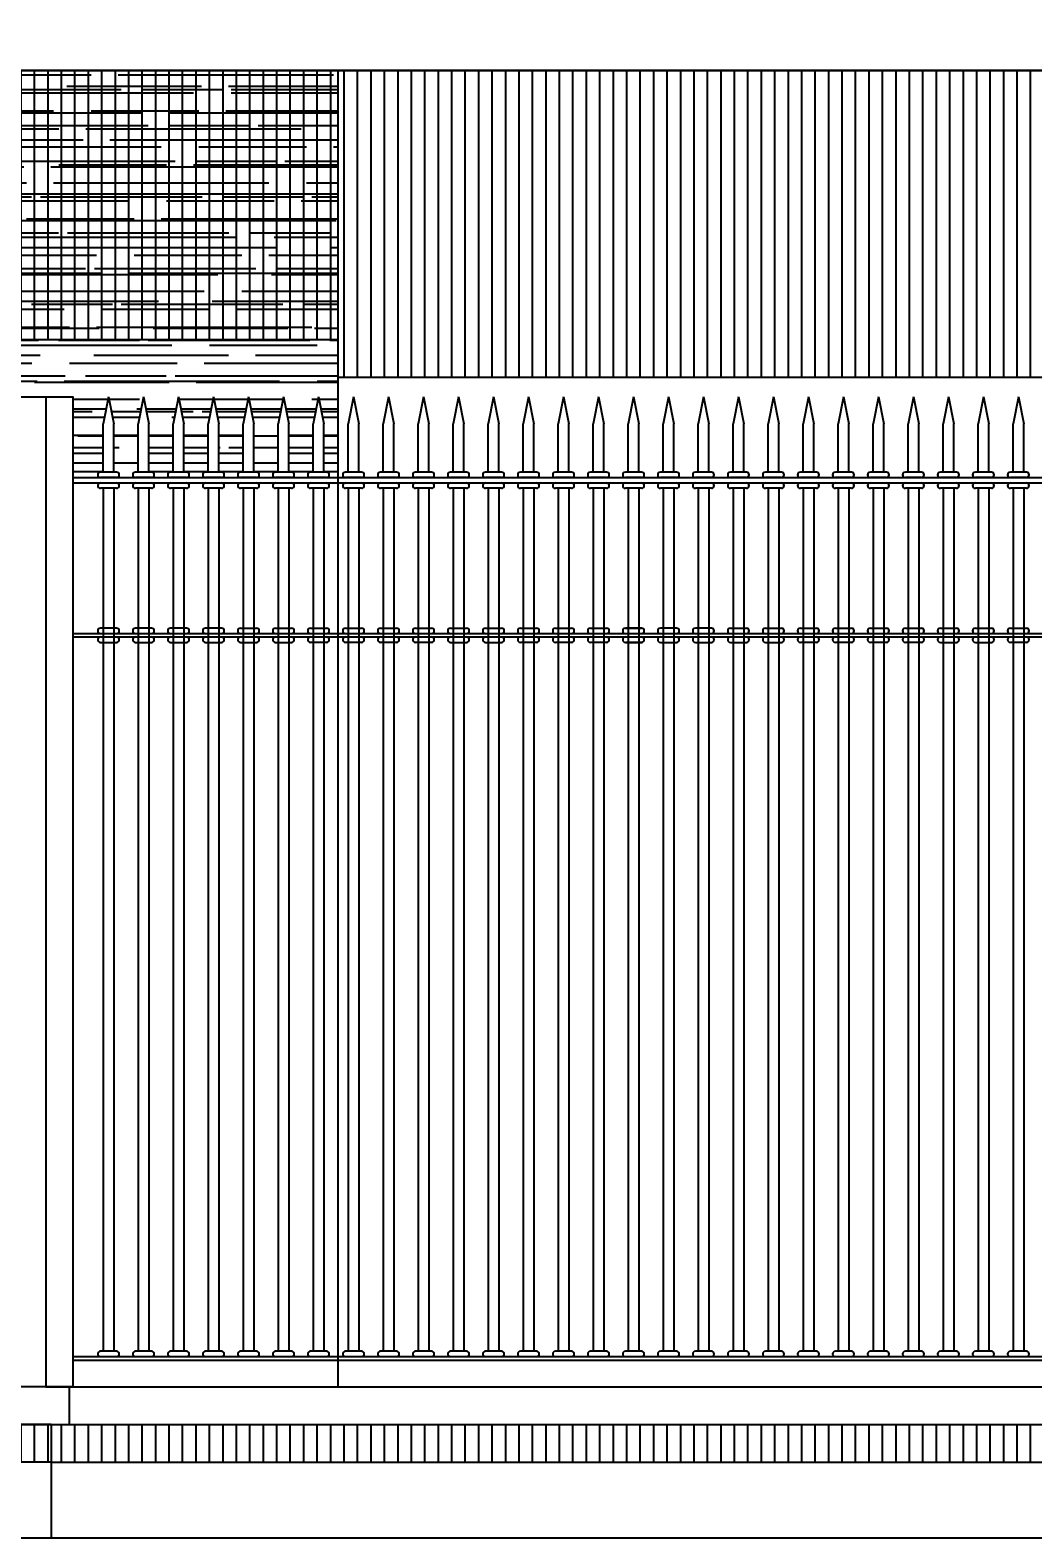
# Model space of a CAD drawing. Extents: x -14.8 to 35.6, y 44.5 to 81.2.
# Drawn here: x 29.842 to 31.704, y 44.979 to 47.781 of the extents above; entities that cross this region are included whole.
import ezdxf

# ---------------------------------------------------------------- set-up
doc = ezdxf.new("R2010")
doc.units = 0
doc.header["$MEASUREMENT"] = 0
doc.header["$PDMODE"] = 3
doc.layers.get('0').update_dxf_attribs({"linetype": 'CONTINUOUS'})
doc.layers.get('DEFPOINTS').update_dxf_attribs({"linetype": 'CONTINUOUS'})
for name, color, linetype in [('COTAS', 12, 'CONTINUOUS'), ('NUEVO', 1, 'CONTINUOUS'), ('REJA', 7, 'CONTINUOUS'), ('RELLENO', 7, 'CONTINUOUS'), ('SOMBRA', 251, 'CONTINUOUS')]:
    doc.layers.add(name, color=color, linetype=linetype)
doc.styles.add('COTAS SECUNDARIAS', font='ARIALN.TTF', dxfattribs={"height": 0.15})
doc.dimstyles.new('COTA SECUNDARIAS', dxfattribs={"dimscale": 5, "dimtxt": 1, "dimasz": 0.015, "dimexe": 0, "dimexo": 0, "dimgap": 0.005, "dimtad": 1, "dimzin": 1, "dimdsep": 46, "dimtxsty": 'COTAS SECUNDARIAS', "dimblk": 'OBLIQUE', "dimcen": 0, "dimclrd": 11, "dimclre": 11, "dimclrt": 11, "dimaunit": 1, "dimadec": 1, "dimazin": 0, "dimtfac": 0.4, "dimtix": 1, "dimtmove": 1, "dimatfit": 3, "dimfxl": 1, "dimtolj": 1, "dimtzin": 0, "dimlwd": -1, "dimarcsym": 0})

# ---------------------------------------------------------------- blocks, each defined once
blk = doc.blocks.new('_Oblique')
at = {"color": 0, "linetype": 'ByBlock', "lineweight": -2}
blk.add_line((-0.5, -0.5), (0.5, 0.5), dxfattribs=at)
blk = doc.blocks.new('*D256')
at = {"layer": 'COTAS', "color": 11, "lineweight": -2, "transparency": 16777216}
for p, q in [((29.7321, 49.9063), (35.032, 49.9063)), ((34.3975, 47.6812), (35.032, 47.6812))]:
    blk.add_line(p, q, dxfattribs=at)
at = {"layer": 'COTAS', "color": 11, "transparency": 16777216}
blk.add_line((35.032, 47.6812), (35.032, 49.9063), dxfattribs=at)
at = {"layer": 'DEFPOINTS', "color": 0, "transparency": 16777216}
for p in [(29.7321, 49.9063), (35.032, 49.9063), (34.3975, 47.6812)]:
    blk.add_point(p, dxfattribs=at)
at = {"layer": 'COTAS', "color": 11, "transparency": 16777216, "xscale": 0.075, "yscale": 0.075, "zscale": 0.075}
for p, rotation in [((35.032, 49.9063), 90), ((35.032, 47.6812), 270)]:
    blk.add_blockref('_Oblique', p, dxfattribs=dict(at, rotation=rotation))
at = {"layer": 'COTAS', "color": 11, "transparency": 16777216, "insert": (34.9317, 48.7937), "char_height": 0.15, "attachment_point": 5, "rotation": 90, "style": 'COTAS SECUNDARIAS'}
blk.add_mtext('\\A1;2.22', dxfattribs=at)

msp = doc.modelspace()

# ---------------------------------------------------------------- hatches: boundary and pattern name
at = {"layer": 'RELLENO'}
h = msp.add_hatch(dxfattribs=at)
h.set_pattern_fill('AR-RROOF', color=1, scale=0.05, style=0)
h.set_pattern_definition([(0, (0, 15.127245), (0.11, 0.05), [0.75, -0.1, 0.25, -0.05]), (0, (0.0665, 15.152245), (-0.05, 0.0665), [0.15, -0.0165, 0.3, -0.0375]), (0, (0.025, 15.169745), (0.26, 0.0335), [0.4, -0.07, 0.2, -0.05])])
h.paths.add_polyline_path([(30.4134, 47.7063), (29.5475, 47.7063), (29.2509, 47.7063), (29.2509, 46.9499), (29.5709, 46.9499, -1), (29.5709, 46.9599), (29.5759, 46.9599), (29.5759, 47.0499), (29.5859, 47.0999), (29.5959, 47.0499), (29.5959, 46.9599), (29.6009, 46.9599, -1), (29.6009, 46.9499), (29.7009, 46.9499, -1), (29.7009, 46.9599), (29.7059, 46.9599), (29.7059, 47.0499), (29.7159, 47.0999), (29.7259, 47.0499), (29.7259, 46.9599), (29.7309, 46.9599, -1), (29.7309, 46.9499), (29.821, 46.9499), (29.821, 47.0999), (29.921, 47.0999), (29.921, 46.9499), (29.9723, 46.9499, -1), (29.9723, 46.9599), (29.9773, 46.9599), (29.9773, 47.0499), (29.9873, 47.0999), (29.9973, 47.0499), (29.9973, 46.9599), (30.0023, 46.9599, -1), (30.0023, 46.9499), (30.0373, 46.9499, -1), (30.0373, 46.9599), (30.0423, 46.9599), (30.0423, 47.0499), (30.0523, 47.0999), (30.0623, 47.0499), (30.0623, 46.9599), (30.0673, 46.9599, -1), (30.0673, 46.9499), (30.1023, 46.9499, -1), (30.1023, 46.9599), (30.1073, 46.9599), (30.1073, 47.0499), (30.1173, 47.0999), (30.1273, 47.0499), (30.1273, 46.9599), (30.1323, 46.9599, -1), (30.1323, 46.9499), (30.1673, 46.9499, -1), (30.1673, 46.9599), (30.1723, 46.9599), (30.1723, 47.0499), (30.1823, 47.0999), (30.1923, 47.0499), (30.1923, 46.9599), (30.1973, 46.9599, -1), (30.1973, 46.9499), (30.2323, 46.9499, -1), (30.2323, 46.9599), (30.2373, 46.9599), (30.2373, 47.0499), (30.2473, 47.0999), (30.2573, 47.0499), (30.2573, 46.9599), (30.2623, 46.9599, -1), (30.2623, 46.9499), (30.2973, 46.9499, -1), (30.2973, 46.9599), (30.3023, 46.9599), (30.3023, 47.0499), (30.3123, 47.0999), (30.3223, 47.0499), (30.3223, 46.9599), (30.3273, 46.9599, -1), (30.3273, 46.9499), (30.3623, 46.9499, -1), (30.3623, 46.9599), (30.3673, 46.9599), (30.3673, 47.0499), (30.3773, 47.0999), (30.3873, 47.0499), (30.3873, 46.9599), (30.3923, 46.9599, -1), (30.3923, 46.9499), (30.4134, 46.9499)])
h.paths.add_polyline_path([(29.4559, 47.0999), (29.4659, 47.0499), (29.4659, 46.9599), (29.4459, 46.9599), (29.4459, 47.0499)], flags=17)
h.paths.add_polyline_path([(29.3259, 47.0999), (29.3359, 47.0499), (29.3359, 46.9599), (29.3159, 46.9599), (29.3159, 47.0499)], flags=17)
at = {"layer": 'SOMBRA'}
h = msp.add_hatch(dxfattribs=at)
h.set_pattern_fill('ANSI31', color=256, scale=0.2, angle=45, style=0)
h.set_pattern_definition([(90, (0, 15.127245), (-0.025, 3e-18), [])])
h.paths.add_polyline_path([(34.2109, 47.7063), (33.7109, 47.7063), (29.2509, 47.7063), (25.1509, 47.7063), (20.5009, 47.7063), (20.5009, 47.2399), (21.6409, 47.2399), (21.6409, 47.1699), (21.5709, 47.1699), (20.5009, 47.1699), (20.5009, 47.0299), (21.5009, 47.0299), (21.5009, 46.2063), (25.1509, 46.2063), (25.1509, 47.2063), (26.4009, 47.2063), (26.4009, 47.1363), (28.0009, 47.1363), (28.0009, 47.2063), (30.4134, 47.2063), (30.4134, 47.1363), (32.0134, 47.1363), (32.0134, 47.2063), (32.4739, 47.2063), (32.4739, 47.1699), (32.5069, 47.1699), (32.5069, 47.0999), (32.5399, 47.0999), (32.5399, 45.2599), (32.7274, 45.2599), (32.7274, 45.1899), (32.6944, 45.1899), (25.5028, 45.1899), (25.5028, 45.1199), (29.8811, 45.1199), (32.6944, 45.1199), (32.6944, 44.9795), (32.749, 44.9795), (32.749, 47.0299), (33.4661, 47.0299), (33.4661, 47.0999), (33.4991, 47.0999), (33.4991, 47.1699), (32.815, 47.1699), (32.815, 47.2399), (33.5321, 47.2399), (33.5321, 47.2063), (33.7109, 47.2063), (33.7109, 47.2795), (34.2975, 47.2795), (34.2975, 47.3795), (33.7109, 47.3795)])
h.paths.add_polyline_path([(23.999, 45.1899), (21.5009, 45.1899), (21.5009, 45.1199), (23.999, 45.1199)], flags=17)
h.paths.add_polyline_path([(34.1609, 45.1899), (33.7109, 45.1899), (33.7109, 45.1199), (34.1609, 45.1199)], flags=17)

# ---------------------------------------------------------------- linework, layer by layer
msp.add_line((19.7903, 44.9795), (34.5975, 44.9795))
at = {"layer": 'NUEVO'}
for p, q in [((29.5475, 47.7063), (34.2109, 47.7063)), ((30.4134, 47.7063), (30.4134, 45.2599)), ((29.8811, 45.2599), (25.5028, 45.2599)), ((29.871, 45.2599), (32.7274, 45.2599)), ((29.9141, 45.2599), (29.9141, 45.1899)), ((29.8811, 45.1899), (25.5028, 45.1899)), ((29.8811, 45.1899), (29.8811, 44.9795)), ((29.8811, 45.1899), (32.7274, 45.1899))]:
    msp.add_line(p, q, dxfattribs=at)
at = {"layer": 'REJA'}
for p, q in [((29.871, 47.0999), (29.871, 45.2599)), ((30.0023, 46.9599), (29.9723, 46.9599)), ((30.0673, 46.9599), (30.0373, 46.9599)), ((30.1323, 46.9599), (30.1023, 46.9599)), ((30.1973, 46.9599), (30.1673, 46.9599)), ((30.2623, 46.9599), (30.2323, 46.9599)), ((30.3273, 46.9599), (30.2973, 46.9599)), ((30.3923, 46.9599), (30.3623, 46.9599)), ((30.4573, 46.9599), (30.4273, 46.9599)), ((30.5223, 46.9599), (30.4923, 46.9599)), ((30.5873, 46.9599), (30.5573, 46.9599)), ((30.6523, 46.9599), (30.6223, 46.9599)), ((30.7173, 46.9599), (30.6873, 46.9599)), ((30.7823, 46.9599), (30.7523, 46.9599)), ((30.8473, 46.9599), (30.8173, 46.9599)), ((30.9123, 46.9599), (30.8823, 46.9599)), ((30.9773, 46.9599), (30.9473, 46.9599)), ((30.9773, 46.9599), (30.9473, 46.9599)), ((31.0423, 46.9599), (31.0123, 46.9599)), ((31.1073, 46.9599), (31.0773, 46.9599)), ((31.1723, 46.9599), (31.1423, 46.9599)), ((31.2373, 46.9599), (31.2073, 46.9599)), ((31.3023, 46.9599), (31.2723, 46.9599)), ((31.3673, 46.9599), (31.3373, 46.9599)), ((31.4323, 46.9599), (31.4023, 46.9599)), ((31.4973, 46.9599), (31.4673, 46.9599)), ((31.5623, 46.9599), (31.5323, 46.9599)), ((31.6273, 46.9599), (31.5973, 46.9599)), ((31.6923, 46.9599), (31.6623, 46.9599)), ((29.921, 46.9499), (31.0163, 46.9499)), ((29.921, 46.9399), (31.0221, 46.9399)), ((30.0023, 46.9499), (29.9723, 46.9499)), ((30.0023, 46.9299), (29.9723, 46.9299)), ((30.0023, 46.9499), (30.0023, 46.9499)), ((30.0673, 46.9499), (30.0373, 46.9499)), ((30.0673, 46.9299), (30.0373, 46.9299)), ((30.0673, 46.9499), (30.0673, 46.9499)), ((30.1323, 46.9499), (30.1023, 46.9499)), ((30.1323, 46.9299), (30.1023, 46.9299)), ((30.1323, 46.9499), (30.1323, 46.9499)), ((30.1973, 46.9499), (30.1673, 46.9499)), ((30.1973, 46.9299), (30.1673, 46.9299)), ((30.1973, 46.9499), (30.1973, 46.9499)), ((30.2623, 46.9499), (30.2323, 46.9499)), ((30.2623, 46.9299), (30.2323, 46.9299)), ((30.2623, 46.9499), (30.2623, 46.9499)), ((30.3273, 46.9499), (30.2973, 46.9499)), ((30.3273, 46.9299), (30.2973, 46.9299)), ((30.3273, 46.9499), (30.3273, 46.9499)), ((30.3923, 46.9499), (30.3623, 46.9499)), ((30.3923, 46.9299), (30.3623, 46.9299)), ((30.3923, 46.9499), (30.3923, 46.9499)), ((30.4573, 46.9499), (30.4273, 46.9499)), ((30.4573, 46.9299), (30.4273, 46.9299)), ((30.4573, 46.9499), (30.4573, 46.9499)), ((30.5223, 46.9499), (30.4923, 46.9499)), ((30.5223, 46.9299), (30.4923, 46.9299)), ((30.5223, 46.9499), (30.5223, 46.9499)), ((30.5873, 46.9499), (30.5573, 46.9499)), ((30.5873, 46.9299), (30.5573, 46.9299)), ((30.5873, 46.9499), (30.5873, 46.9499)), ((30.6523, 46.9499), (30.6223, 46.9499)), ((30.6523, 46.9299), (30.6223, 46.9299)), ((30.6523, 46.9499), (30.6523, 46.9499)), ((30.7173, 46.9499), (30.6873, 46.9499)), ((30.7173, 46.9299), (30.6873, 46.9299)), ((30.7173, 46.9499), (30.7173, 46.9499)), ((30.7823, 46.9499), (30.7523, 46.9499)), ((30.7823, 46.9299), (30.7523, 46.9299)), ((30.7823, 46.9499), (30.7823, 46.9499)), ((30.8009, 46.9499), (31.9263, 46.9499)), ((30.8009, 46.9399), (31.9321, 46.9399)), ((30.8473, 46.9499), (30.8173, 46.9499)), ((30.8473, 46.9299), (30.8173, 46.9299)), ((30.8473, 46.9499), (30.8473, 46.9499)), ((30.9123, 46.9499), (30.8823, 46.9499)), ((30.9123, 46.9299), (30.8823, 46.9299)), ((30.9123, 46.9499), (30.9123, 46.9499)), ((30.9773, 46.9499), (30.9473, 46.9499)), ((30.9773, 46.9499), (30.9473, 46.9499)), ((30.9773, 46.9299), (30.9473, 46.9299)), ((30.9773, 46.9299), (30.9473, 46.9299)), ((30.9773, 46.9499), (30.9773, 46.9499)), ((30.9773, 46.9499), (30.9773, 46.9499)), ((31.0423, 46.9499), (31.0123, 46.9499)), ((31.0423, 46.9299), (31.0123, 46.9299)), ((31.0423, 46.9499), (31.0423, 46.9499)), ((31.1073, 46.9499), (31.0773, 46.9499)), ((31.1073, 46.9299), (31.0773, 46.9299)), ((31.1073, 46.9499), (31.1073, 46.9499)), ((31.1723, 46.9499), (31.1423, 46.9499)), ((31.1723, 46.9299), (31.1423, 46.9299)), ((31.1723, 46.9499), (31.1723, 46.9499)), ((31.2373, 46.9499), (31.2073, 46.9499)), ((31.2373, 46.9299), (31.2073, 46.9299)), ((31.2373, 46.9499), (31.2373, 46.9499)), ((31.3023, 46.9499), (31.2723, 46.9499)), ((31.3023, 46.9299), (31.2723, 46.9299)), ((31.3023, 46.9499), (31.3023, 46.9499)), ((31.3673, 46.9499), (31.3373, 46.9499)), ((31.3673, 46.9299), (31.3373, 46.9299)), ((31.3673, 46.9499), (31.3673, 46.9499)), ((31.4323, 46.9499), (31.4023, 46.9499)), ((31.4323, 46.9299), (31.4023, 46.9299)), ((31.4323, 46.9499), (31.4323, 46.9499)), ((31.4973, 46.9499), (31.4673, 46.9499)), ((31.4973, 46.9299), (31.4673, 46.9299)), ((31.4973, 46.9499), (31.4973, 46.9499)), ((31.5623, 46.9499), (31.5323, 46.9499)), ((31.5623, 46.9299), (31.5323, 46.9299)), ((31.5623, 46.9499), (31.5623, 46.9499)), ((31.6273, 46.9499), (31.5973, 46.9499)), ((31.6273, 46.9299), (31.5973, 46.9299)), ((31.6273, 46.9499), (31.6273, 46.9499)), ((31.6923, 46.9499), (31.6623, 46.9499)), ((31.6923, 46.9299), (31.6623, 46.9299)), ((31.6923, 46.9499), (31.6923, 46.9499)), ((29.921, 46.6599), (31.0007, 46.6599)), ((29.921, 46.6536), (31.0279, 46.6536)), ((30.0023, 46.6699), (29.9723, 46.6699)), ((30.0673, 46.6699), (30.0373, 46.6699)), ((30.1323, 46.6699), (30.1023, 46.6699)), ((30.1973, 46.6699), (30.1673, 46.6699)), ((30.2323, 46.6699), (30.2623, 46.6699)), ((30.2973, 46.6699), (30.3273, 46.6699)), ((30.3623, 46.6699), (30.3923, 46.6699)), ((30.4273, 46.6699), (30.4573, 46.6699)), ((30.4923, 46.6699), (30.5223, 46.6699)), ((30.5573, 46.6699), (30.5873, 46.6699)), ((30.6223, 46.6699), (30.6523, 46.6699)), ((30.6873, 46.6699), (30.7173, 46.6699)), ((30.7523, 46.6699), (30.7823, 46.6699)), ((30.8009, 46.6599), (31.9107, 46.6599)), ((30.8009, 46.6536), (31.9379, 46.6536)), ((30.8173, 46.6699), (30.8473, 46.6699)), ((30.8823, 46.6699), (30.9123, 46.6699)), ((30.9473, 46.6699), (30.9773, 46.6699)), ((30.9773, 46.6699), (30.9473, 46.6699)), ((31.0423, 46.6699), (31.0123, 46.6699)), ((31.1073, 46.6699), (31.0773, 46.6699)), ((31.1423, 46.6699), (31.1723, 46.6699)), ((31.2073, 46.6699), (31.2373, 46.6699)), ((31.2723, 46.6699), (31.3023, 46.6699)), ((31.3373, 46.6699), (31.3673, 46.6699)), ((31.4023, 46.6699), (31.4323, 46.6699)), ((31.4673, 46.6699), (31.4973, 46.6699)), ((31.5323, 46.6699), (31.5623, 46.6699)), ((31.5973, 46.6699), (31.6273, 46.6699)), ((31.6623, 46.6699), (31.6923, 46.6699)), ((29.9723, 46.6436), (30.0023, 46.6436)), ((30.0373, 46.6436), (30.0673, 46.6436)), ((30.1023, 46.6436), (30.1323, 46.6436)), ((30.1673, 46.6436), (30.1973, 46.6436)), ((30.2323, 46.6436), (30.2623, 46.6436)), ((30.2973, 46.6436), (30.3273, 46.6436)), ((30.3923, 46.6436), (30.3623, 46.6436)), ((30.4573, 46.6436), (30.4273, 46.6436)), ((30.5223, 46.6436), (30.4923, 46.6436)), ((30.5873, 46.6436), (30.5573, 46.6436)), ((30.6223, 46.6436), (30.6523, 46.6436)), ((30.6873, 46.6436), (30.7173, 46.6436)), ((30.7823, 46.6436), (30.7523, 46.6436)), ((30.8473, 46.6436), (30.8173, 46.6436)), ((30.9123, 46.6436), (30.8823, 46.6436)), ((30.9773, 46.6436), (30.9473, 46.6436)), ((30.9473, 46.6436), (30.9773, 46.6436)), ((31.0123, 46.6436), (31.0423, 46.6436)), ((31.0773, 46.6436), (31.1073, 46.6436)), ((31.1423, 46.6436), (31.1723, 46.6436)), ((31.2073, 46.6436), (31.2373, 46.6436)), ((31.3023, 46.6436), (31.2723, 46.6436)), ((31.3673, 46.6436), (31.3373, 46.6436)), ((31.4323, 46.6436), (31.4023, 46.6436)), ((31.4973, 46.6436), (31.4673, 46.6436)), ((31.5323, 46.6436), (31.5623, 46.6436)), ((31.5973, 46.6436), (31.6273, 46.6436)), ((31.6923, 46.6436), (31.6623, 46.6436)), ((29.921, 45.3162), (31.0376, 45.3162)), ((29.921, 45.3099), (31.0357, 45.3099)), ((30.0023, 45.3262), (29.9723, 45.3262)), ((30.0673, 45.3262), (30.0373, 45.3262)), ((30.1323, 45.3262), (30.1023, 45.3262)), ((30.1973, 45.3262), (30.1673, 45.3262)), ((30.2623, 45.3262), (30.2323, 45.3262)), ((30.3273, 45.3262), (30.2973, 45.3262)), ((30.3923, 45.3262), (30.3623, 45.3262)), ((30.4573, 45.3262), (30.4273, 45.3262)), ((30.5223, 45.3262), (30.4923, 45.3262)), ((30.5873, 45.3262), (30.5573, 45.3262)), ((30.6523, 45.3262), (30.6223, 45.3262)), ((30.7173, 45.3262), (30.6873, 45.3262)), ((30.7823, 45.3262), (30.7523, 45.3262)), ((30.8009, 45.3162), (31.9476, 45.3162)), ((30.8009, 45.3099), (31.9457, 45.3099)), ((30.8473, 45.3262), (30.8173, 45.3262)), ((30.9123, 45.3262), (30.8823, 45.3262)), ((30.9773, 45.3262), (30.9473, 45.3262)), ((30.9773, 45.3262), (30.9473, 45.3262)), ((31.0423, 45.3262), (31.0123, 45.3262)), ((31.1073, 45.3262), (31.0773, 45.3262)), ((31.1723, 45.3262), (31.1423, 45.3262)), ((31.2373, 45.3262), (31.2073, 45.3262)), ((31.3023, 45.3262), (31.2723, 45.3262)), ((31.3673, 45.3262), (31.3373, 45.3262)), ((31.4323, 45.3262), (31.4023, 45.3262)), ((31.4973, 45.3262), (31.4673, 45.3262)), ((31.5623, 45.3262), (31.5323, 45.3262)), ((31.6273, 45.3262), (31.5973, 45.3262)), ((31.6923, 45.3262), (31.6623, 45.3262))]:
    msp.add_line(p, q, dxfattribs=at)
at = {"layer": 'REJA', "color": 0}
msp.add_lwpolyline([(29.821, 47.0999), (29.921, 47.0999), (29.921, 45.2599), (29.821, 45.2599)], close=True, dxfattribs=at)
at = {"layer": 'REJA'}
for points in [[(29.9873, 47.0999), (29.9773, 47.0499)], [(29.9873, 47.0999), (29.9973, 47.0499)], [(30.0523, 47.0999), (30.0423, 47.0499)], [(30.0523, 47.0999), (30.0623, 47.0499)], [(30.1173, 47.0999), (30.1073, 47.0499)], [(30.1173, 47.0999), (30.1273, 47.0499)], [(30.1823, 47.0999), (30.1723, 47.0499)], [(30.1823, 47.0999), (30.1923, 47.0499)], [(30.2473, 47.0999), (30.2373, 47.0499)], [(30.2473, 47.0999), (30.2573, 47.0499)], [(30.3123, 47.0999), (30.3023, 47.0499)], [(30.3123, 47.0999), (30.3223, 47.0499)], [(30.3773, 47.0999), (30.3673, 47.0499)], [(30.3773, 47.0999), (30.3873, 47.0499)], [(30.4423, 47.0999), (30.4323, 47.0499)], [(30.4423, 47.0999), (30.4523, 47.0499)], [(30.5073, 47.0999), (30.4973, 47.0499)], [(30.5073, 47.0999), (30.5173, 47.0499)], [(30.5723, 47.0999), (30.5623, 47.0499)], [(30.5723, 47.0999), (30.5823, 47.0499)], [(30.6373, 47.0999), (30.6273, 47.0499)], [(30.6373, 47.0999), (30.6473, 47.0499)], [(30.7023, 47.0999), (30.6923, 47.0499)], [(30.7023, 47.0999), (30.7123, 47.0499)], [(30.7673, 47.0999), (30.7573, 47.0499)], [(30.7673, 47.0999), (30.7773, 47.0499)], [(30.8323, 47.0999), (30.8223, 47.0499)], [(30.8323, 47.0999), (30.8423, 47.0499)], [(30.8973, 47.0999), (30.8873, 47.0499)], [(30.8973, 47.0999), (30.9073, 47.0499)], [(30.9623, 47.0999), (30.9523, 47.0499)], [(30.9623, 47.0999), (30.9523, 47.0499)], [(30.9623, 47.0999), (30.9723, 47.0499)], [(30.9623, 47.0999), (30.9723, 47.0499)], [(31.0273, 47.0999), (31.0173, 47.0499)], [(31.0273, 47.0999), (31.0373, 47.0499)], [(31.0923, 47.0999), (31.0823, 47.0499)], [(31.0923, 47.0999), (31.1023, 47.0499)], [(31.1573, 47.0999), (31.1473, 47.0499)], [(31.1573, 47.0999), (31.1673, 47.0499)], [(31.2223, 47.0999), (31.2123, 47.0499)], [(31.2223, 47.0999), (31.2323, 47.0499)], [(31.2873, 47.0999), (31.2773, 47.0499)], [(31.2873, 47.0999), (31.2973, 47.0499)], [(31.3523, 47.0999), (31.3423, 47.0499)], [(31.3523, 47.0999), (31.3623, 47.0499)], [(31.4173, 47.0999), (31.4073, 47.0499)], [(31.4173, 47.0999), (31.4273, 47.0499)], [(31.4823, 47.0999), (31.4723, 47.0499)], [(31.4823, 47.0999), (31.4923, 47.0499)], [(31.5473, 47.0999), (31.5373, 47.0499)], [(31.5473, 47.0999), (31.5573, 47.0499)], [(31.6123, 47.0999), (31.6023, 47.0499)], [(31.6123, 47.0999), (31.6223, 47.0499)], [(31.6773, 47.0999), (31.6673, 47.0499)], [(31.6773, 47.0999), (31.6873, 47.0499)], [(29.9773, 46.9599), (29.9773, 47.0499)], [(29.9973, 46.9599), (29.9973, 47.0499)], [(30.0423, 46.9599), (30.0423, 47.0499)], [(30.0623, 46.9599), (30.0623, 47.0499)], [(30.1073, 46.9599), (30.1073, 47.0499)], [(30.1273, 46.9599), (30.1273, 47.0499)], [(30.1723, 46.9599), (30.1723, 47.0499)], [(30.1923, 46.9599), (30.1923, 47.0499)], [(30.2373, 46.9599), (30.2373, 47.0499)], [(30.2573, 46.9599), (30.2573, 47.0499)], [(30.3023, 46.9599), (30.3023, 47.0499)], [(30.3223, 46.9599), (30.3223, 47.0499)], [(30.3673, 46.9599), (30.3673, 47.0499)], [(30.3873, 46.9599), (30.3873, 47.0499)], [(30.4323, 46.9599), (30.4323, 47.0499)], [(30.4523, 46.9599), (30.4523, 47.0499)], [(30.4973, 46.9599), (30.4973, 47.0499)], [(30.5173, 46.9599), (30.5173, 47.0499)], [(30.5623, 46.9599), (30.5623, 47.0499)], [(30.5823, 46.9599), (30.5823, 47.0499)], [(30.6273, 46.9599), (30.6273, 47.0499)], [(30.6473, 46.9599), (30.6473, 47.0499)], [(30.6923, 46.9599), (30.6923, 47.0499)], [(30.7123, 46.9599), (30.7123, 47.0499)], [(30.7573, 46.9599), (30.7573, 47.0499)], [(30.7773, 46.9599), (30.7773, 47.0499)], [(30.8223, 46.9599), (30.8223, 47.0499)], [(30.8423, 46.9599), (30.8423, 47.0499)], [(30.8873, 46.9599), (30.8873, 47.0499)], [(30.9073, 46.9599), (30.9073, 47.0499)], [(30.9523, 46.9599), (30.9523, 47.0499)], [(30.9523, 46.9599), (30.9523, 47.0499)], [(30.9723, 46.9599), (30.9723, 47.0499)], [(30.9723, 46.9599), (30.9723, 47.0499)], [(31.0173, 46.9599), (31.0173, 47.0499)], [(31.0373, 46.9599), (31.0373, 47.0499)], [(31.0823, 46.9599), (31.0823, 47.0499)], [(31.1023, 46.9599), (31.1023, 47.0499)], [(31.1473, 46.9599), (31.1473, 47.0499)], [(31.1673, 46.9599), (31.1673, 47.0499)], [(31.2123, 46.9599), (31.2123, 47.0499)], [(31.2323, 46.9599), (31.2323, 47.0499)], [(31.2773, 46.9599), (31.2773, 47.0499)], [(31.2973, 46.9599), (31.2973, 47.0499)], [(31.3423, 46.9599), (31.3423, 47.0499)], [(31.3623, 46.9599), (31.3623, 47.0499)], [(31.4073, 46.9599), (31.4073, 47.0499)], [(31.4273, 46.9599), (31.4273, 47.0499)], [(31.4723, 46.9599), (31.4723, 47.0499)], [(31.4923, 46.9599), (31.4923, 47.0499)], [(31.5373, 46.9599), (31.5373, 47.0499)], [(31.5573, 46.9599), (31.5573, 47.0499)], [(31.6023, 46.9599), (31.6023, 47.0499)], [(31.6223, 46.9599), (31.6223, 47.0499)], [(31.6673, 46.9599), (31.6673, 47.0499)], [(31.6873, 46.9599), (31.6873, 47.0499)], [(29.9773, 46.9299), (29.9773, 45.3262)], [(29.9973, 46.9299), (29.9973, 45.3262)], [(30.0423, 46.9299), (30.0423, 45.3262)], [(30.0623, 46.9299), (30.0623, 45.3262)], [(30.1073, 46.9299), (30.1073, 45.3262)], [(30.1273, 46.9299), (30.1273, 45.3262)], [(30.1723, 46.9299), (30.1723, 45.3262)], [(30.1923, 46.9299), (30.1923, 45.3262)], [(30.2373, 46.9299), (30.2373, 45.3262)], [(30.2573, 46.9299), (30.2573, 45.3262)], [(30.3023, 46.9299), (30.3023, 45.3262)], [(30.3223, 46.9299), (30.3223, 45.3262)], [(30.3673, 46.9299), (30.3673, 45.3262)], [(30.3873, 46.9299), (30.3873, 45.3262)], [(30.4323, 46.9299), (30.4323, 45.3262)], [(30.4523, 46.9299), (30.4523, 45.3262)], [(30.4973, 46.9299), (30.4973, 45.3262)], [(30.5173, 46.9299), (30.5173, 45.3262)], [(30.5623, 46.9299), (30.5623, 45.3262)], [(30.5823, 46.9299), (30.5823, 45.3262)], [(30.6273, 46.9299), (30.6273, 45.3262)], [(30.6473, 46.9299), (30.6473, 45.3262)], [(30.6923, 46.9299), (30.6923, 45.3262)], [(30.7123, 46.9299), (30.7123, 45.3262)], [(30.7573, 46.9299), (30.7573, 45.3262)], [(30.7773, 46.9299), (30.7773, 45.3262)], [(30.8223, 46.9299), (30.8223, 45.3262)], [(30.8423, 46.9299), (30.8423, 45.3262)], [(30.8873, 46.9299), (30.8873, 45.3262)], [(30.9073, 46.9299), (30.9073, 45.3262)], [(30.9523, 46.9299), (30.9523, 45.3262)], [(30.9523, 46.9299), (30.9523, 45.3262)], [(30.9723, 46.9299), (30.9723, 45.3262)], [(30.9723, 46.9299), (30.9723, 45.3262)], [(31.0173, 46.9299), (31.0173, 45.3262)], [(31.0373, 46.9299), (31.0373, 45.3262)], [(31.0823, 46.9299), (31.0823, 45.3262)], [(31.1023, 46.9299), (31.1023, 45.3262)], [(31.1473, 46.9299), (31.1473, 45.3262)], [(31.1673, 46.9299), (31.1673, 45.3262)], [(31.2123, 46.9299), (31.2123, 45.3262)], [(31.2323, 46.9299), (31.2323, 45.3262)], [(31.2773, 46.9299), (31.2773, 45.3262)], [(31.2973, 46.9299), (31.2973, 45.3262)], [(31.3423, 46.9299), (31.3423, 45.3262)], [(31.3623, 46.9299), (31.3623, 45.3262)], [(31.4073, 46.9299), (31.4073, 45.3262)], [(31.4273, 46.9299), (31.4273, 45.3262)], [(31.4723, 46.9299), (31.4723, 45.3262)], [(31.4923, 46.9299), (31.4923, 45.3262)], [(31.5373, 46.9299), (31.5373, 45.3262)], [(31.5573, 46.9299), (31.5573, 45.3262)], [(31.6023, 46.9299), (31.6023, 45.3262)], [(31.6223, 46.9299), (31.6223, 45.3262)], [(31.6673, 46.9299), (31.6673, 45.3262)], [(31.6873, 46.9299), (31.6873, 45.3262)]]:
    msp.add_lwpolyline(points, dxfattribs=at)
for centre, start, end in [((29.9723, 46.9549), 90, 270), ((30.0023, 46.9549), 270, 90), ((30.0373, 46.9549), 90, 270), ((30.0673, 46.9549), 270, 90), ((30.1023, 46.9549), 90, 270), ((30.1323, 46.9549), 270, 90), ((30.1673, 46.9549), 90, 270), ((30.1973, 46.9549), 270, 90), ((30.2323, 46.9549), 90, 270), ((30.2623, 46.9549), 270, 90), ((30.2973, 46.9549), 90, 270), ((30.3273, 46.9549), 270, 90), ((30.3623, 46.9549), 90, 270), ((30.3923, 46.9549), 270, 90), ((30.4273, 46.9549), 90, 270), ((30.4573, 46.9549), 270, 90), ((30.4923, 46.9549), 90, 270), ((30.5223, 46.9549), 270, 90), ((30.5573, 46.9549), 90, 270), ((30.5873, 46.9549), 270, 90), ((30.6223, 46.9549), 90, 270), ((30.6523, 46.9549), 270, 90), ((30.6873, 46.9549), 90, 270), ((30.7173, 46.9549), 270, 90), ((30.7523, 46.9549), 90, 270), ((30.7823, 46.9549), 270, 90), ((30.8173, 46.9549), 90, 270), ((30.8473, 46.9549), 270, 90), ((30.8823, 46.9549), 90, 270), ((30.9123, 46.9549), 270, 90), ((30.9473, 46.9549), 90, 270), ((30.9473, 46.9549), 90, 270), ((30.9773, 46.9549), 270, 90), ((30.9773, 46.9549), 270, 90), ((31.0123, 46.9549), 90, 270), ((31.0423, 46.9549), 270, 90), ((31.0773, 46.9549), 90, 270), ((31.1073, 46.9549), 270, 90), ((31.1423, 46.9549), 90, 270), ((31.1723, 46.9549), 270, 90), ((31.2073, 46.9549), 90, 270), ((31.2373, 46.9549), 270, 90), ((31.2723, 46.9549), 90, 270), ((31.3023, 46.9549), 270, 90), ((31.3373, 46.9549), 90, 270), ((31.3673, 46.9549), 270, 90), ((31.4023, 46.9549), 90, 270), ((31.4323, 46.9549), 270, 90), ((31.4673, 46.9549), 90, 270), ((31.4973, 46.9549), 270, 90), ((31.5323, 46.9549), 90, 270), ((31.5623, 46.9549), 270, 90), ((31.5973, 46.9549), 90, 270), ((31.6273, 46.9549), 270, 90), ((31.6623, 46.9549), 90, 270), ((31.6923, 46.9549), 270, 90), ((29.9723, 46.9349), 90, 270), ((30.0023, 46.9349), 270, 90), ((30.0373, 46.9349), 90, 270), ((30.0673, 46.9349), 270, 90), ((30.1023, 46.9349), 90, 270), ((30.1323, 46.9349), 270, 90), ((30.1673, 46.9349), 90, 270), ((30.1973, 46.9349), 270, 90), ((30.2323, 46.9349), 90, 270), ((30.2623, 46.9349), 270, 90), ((30.2973, 46.9349), 90, 270), ((30.3273, 46.9349), 270, 90), ((30.3623, 46.9349), 90, 270), ((30.3923, 46.9349), 270, 90), ((30.4273, 46.9349), 90, 270), ((30.4573, 46.9349), 270, 90), ((30.4923, 46.9349), 90, 270), ((30.5223, 46.9349), 270, 90), ((30.5573, 46.9349), 90, 270), ((30.5873, 46.9349), 270, 90), ((30.6223, 46.9349), 90, 270), ((30.6523, 46.9349), 270, 90), ((30.6873, 46.9349), 90, 270), ((30.7173, 46.9349), 270, 90), ((30.7523, 46.9349), 90, 270), ((30.7823, 46.9349), 270, 90), ((30.8173, 46.9349), 90, 270), ((30.8473, 46.9349), 270, 90), ((30.8823, 46.9349), 90, 270), ((30.9123, 46.9349), 270, 90), ((30.9473, 46.9349), 90, 270), ((30.9473, 46.9349), 90, 270), ((30.9773, 46.9349), 270, 90), ((30.9773, 46.9349), 270, 90), ((31.0123, 46.9349), 90, 270), ((31.0423, 46.9349), 270, 90), ((31.0773, 46.9349), 90, 270), ((31.1073, 46.9349), 270, 90), ((31.1423, 46.9349), 90, 270), ((31.1723, 46.9349), 270, 90), ((31.2073, 46.9349), 90, 270), ((31.2373, 46.9349), 270, 90), ((31.2723, 46.9349), 90, 270), ((31.3023, 46.9349), 270, 90), ((31.3373, 46.9349), 90, 270), ((31.3673, 46.9349), 270, 90), ((31.4023, 46.9349), 90, 270), ((31.4323, 46.9349), 270, 90), ((31.4673, 46.9349), 90, 270), ((31.4973, 46.9349), 270, 90), ((31.5323, 46.9349), 90, 270), ((31.5623, 46.9349), 270, 90), ((31.5973, 46.9349), 90, 270), ((31.6273, 46.9349), 270, 90), ((31.6623, 46.9349), 90, 270), ((31.6923, 46.9349), 270, 90), ((29.9723, 46.6649), 90, 270), ((29.9723, 46.6486), 90, 270), ((30.0023, 46.6649), 270, 90), ((30.0023, 46.6486), 270, 90), ((30.0373, 46.6649), 90, 270), ((30.0373, 46.6486), 90, 270), ((30.0673, 46.6649), 270, 90), ((30.0673, 46.6486), 270, 90), ((30.1023, 46.6649), 90, 270), ((30.1023, 46.6486), 90, 270), ((30.1323, 46.6649), 270, 90), ((30.1323, 46.6486), 270, 90), ((30.1673, 46.6649), 90, 270), ((30.1673, 46.6486), 90, 270), ((30.1973, 46.6649), 270, 90), ((30.1973, 46.6486), 270, 90), ((30.2323, 46.6649), 90, 270), ((30.2323, 46.6486), 90, 270), ((30.2623, 46.6649), 270, 90), ((30.2623, 46.6486), 270, 90), ((30.2973, 46.6649), 90, 270), ((30.2973, 46.6486), 90, 270), ((30.3273, 46.6649), 270, 90), ((30.3273, 46.6486), 270, 90), ((30.3623, 46.6649), 90, 270), ((30.3623, 46.6486), 90, 270), ((30.3923, 46.6649), 270, 90), ((30.3923, 46.6486), 270, 90), ((30.4273, 46.6649), 90, 270), ((30.4273, 46.6486), 90, 270), ((30.4573, 46.6649), 270, 90), ((30.4573, 46.6486), 270, 90), ((30.4923, 46.6649), 90, 270), ((30.4923, 46.6486), 90, 270), ((30.5223, 46.6649), 270, 90), ((30.5223, 46.6486), 270, 90), ((30.5573, 46.6649), 90, 270), ((30.5573, 46.6486), 90, 270), ((30.5873, 46.6649), 270, 90), ((30.5873, 46.6486), 270, 90), ((30.6223, 46.6649), 90, 270), ((30.6223, 46.6486), 90, 270), ((30.6523, 46.6649), 270, 90), ((30.6523, 46.6486), 270, 90), ((30.6873, 46.6649), 90, 270), ((30.6873, 46.6486), 90, 270), ((30.7173, 46.6649), 270, 90), ((30.7173, 46.6486), 270, 90), ((30.7523, 46.6649), 90, 270), ((30.7523, 46.6486), 90, 270), ((30.7823, 46.6649), 270, 90), ((30.7823, 46.6486), 270, 90), ((30.8173, 46.6649), 90, 270), ((30.8173, 46.6486), 90, 270), ((30.8473, 46.6649), 270, 90), ((30.8473, 46.6486), 270, 90), ((30.8823, 46.6649), 90, 270), ((30.8823, 46.6486), 90, 270), ((30.9123, 46.6649), 270, 90), ((30.9123, 46.6486), 270, 90), ((30.9473, 46.6649), 90, 270), ((30.9473, 46.6649), 90, 270), ((30.9473, 46.6486), 90, 270), ((30.9473, 46.6486), 90, 270), ((30.9773, 46.6649), 270, 90), ((30.9773, 46.6649), 270, 90), ((30.9773, 46.6486), 270, 90), ((30.9773, 46.6486), 270, 90), ((31.0123, 46.6649), 90, 270), ((31.0123, 46.6486), 90, 270), ((31.0423, 46.6649), 270, 90), ((31.0423, 46.6486), 270, 90), ((31.0773, 46.6649), 90, 270), ((31.0773, 46.6486), 90, 270), ((31.1073, 46.6649), 270, 90), ((31.1073, 46.6486), 270, 90), ((31.1423, 46.6649), 90, 270), ((31.1423, 46.6486), 90, 270), ((31.1723, 46.6649), 270, 90), ((31.1723, 46.6486), 270, 90), ((31.2073, 46.6649), 90, 270), ((31.2073, 46.6486), 90, 270), ((31.2373, 46.6649), 270, 90), ((31.2373, 46.6486), 270, 90), ((31.2723, 46.6649), 90, 270), ((31.2723, 46.6486), 90, 270), ((31.3023, 46.6649), 270, 90), ((31.3023, 46.6486), 270, 90), ((31.3373, 46.6649), 90, 270), ((31.3373, 46.6486), 90, 270), ((31.3673, 46.6649), 270, 90), ((31.3673, 46.6486), 270, 90), ((31.4023, 46.6649), 90, 270), ((31.4023, 46.6486), 90, 270), ((31.4323, 46.6649), 270, 90), ((31.4323, 46.6486), 270, 90), ((31.4673, 46.6649), 90, 270), ((31.4673, 46.6486), 90, 270), ((31.4973, 46.6649), 270, 90), ((31.4973, 46.6486), 270, 90), ((31.5323, 46.6649), 90, 270), ((31.5323, 46.6486), 90, 270), ((31.5623, 46.6649), 270, 90), ((31.5623, 46.6486), 270, 90), ((31.5973, 46.6649), 90, 270), ((31.5973, 46.6486), 90, 270), ((31.6273, 46.6649), 270, 90), ((31.6273, 46.6486), 270, 90), ((31.6623, 46.6649), 90, 270), ((31.6623, 46.6486), 90, 270), ((31.6923, 46.6649), 270, 90), ((31.6923, 46.6486), 270, 90), ((29.9723, 45.3212), 90, 270), ((30.0023, 45.3212), 270, 90), ((30.0373, 45.3212), 90, 270), ((30.0673, 45.3212), 270, 90), ((30.1023, 45.3212), 90, 270), ((30.1323, 45.3212), 270, 90), ((30.1673, 45.3212), 90, 270), ((30.1973, 45.3212), 270, 90), ((30.2323, 45.3212), 90, 270), ((30.2623, 45.3212), 270, 90), ((30.2973, 45.3212), 90, 270), ((30.3273, 45.3212), 270, 90), ((30.3623, 45.3212), 90, 270), ((30.3923, 45.3212), 270, 90), ((30.4273, 45.3212), 90, 270), ((30.4573, 45.3212), 270, 90), ((30.4923, 45.3212), 90, 270), ((30.5223, 45.3212), 270, 90), ((30.5573, 45.3212), 90, 270), ((30.5873, 45.3212), 270, 90), ((30.6223, 45.3212), 90, 270), ((30.6523, 45.3212), 270, 90), ((30.6873, 45.3212), 90, 270), ((30.7173, 45.3212), 270, 90), ((30.7523, 45.3212), 90, 270), ((30.7823, 45.3212), 270, 90), ((30.8173, 45.3212), 90, 270), ((30.8473, 45.3212), 270, 90), ((30.8823, 45.3212), 90, 270), ((30.9123, 45.3212), 270, 90), ((30.9473, 45.3212), 90, 270), ((30.9473, 45.3212), 90, 270), ((30.9773, 45.3212), 270, 90), ((30.9773, 45.3212), 270, 90), ((31.0123, 45.3212), 90, 270), ((31.0423, 45.3212), 270, 90), ((31.0773, 45.3212), 90, 270), ((31.1073, 45.3212), 270, 90), ((31.1423, 45.3212), 90, 270), ((31.1723, 45.3212), 270, 90), ((31.2073, 45.3212), 90, 270), ((31.2373, 45.3212), 270, 90), ((31.2723, 45.3212), 90, 270), ((31.3023, 45.3212), 270, 90), ((31.3373, 45.3212), 90, 270), ((31.3673, 45.3212), 270, 90), ((31.4023, 45.3212), 90, 270), ((31.4323, 45.3212), 270, 90), ((31.4673, 45.3212), 90, 270), ((31.4973, 45.3212), 270, 90), ((31.5323, 45.3212), 90, 270), ((31.5623, 45.3212), 270, 90), ((31.5973, 45.3212), 90, 270), ((31.6273, 45.3212), 270, 90), ((31.6623, 45.3212), 90, 270), ((31.6923, 45.3212), 270, 90)]:
    msp.add_arc(centre, 0.005, start, end, dxfattribs=at)
at = {"layer": 'SOMBRA'}
for p, q in [((33.7109, 47.7063), (29.2509, 47.7063)), ((28.0009, 47.2063), (30.4134, 47.2063)), ((30.4134, 47.2063), (30.4134, 47.1363)), ((30.4134, 47.1363), (32.0134, 47.1363)), ((25.5028, 45.1899), (32.6944, 45.1899)), ((29.8811, 45.1199), (25.5028, 45.1199)), ((29.8811, 45.1199), (32.6944, 45.1199))]:
    msp.add_line(p, q, dxfattribs=at)

# ---------------------------------------------------------------- dimensions: what is measured, and where the dimension line sits
at = {"layer": 'COTAS'}
dim = msp.add_linear_dim(base=(35.032, 49.9063), p1=(34.3975, 47.6812), p2=(29.7321, 49.9063), angle=90, text='2.22', dimstyle='COTA SECUNDARIAS', dxfattribs=at)
dim.commit()
dim.dimension.update_dxf_attribs({"geometry": '*D256', "text_midpoint": (34.9317, 48.7937)})

doc.saveas('drawing.dxf')
